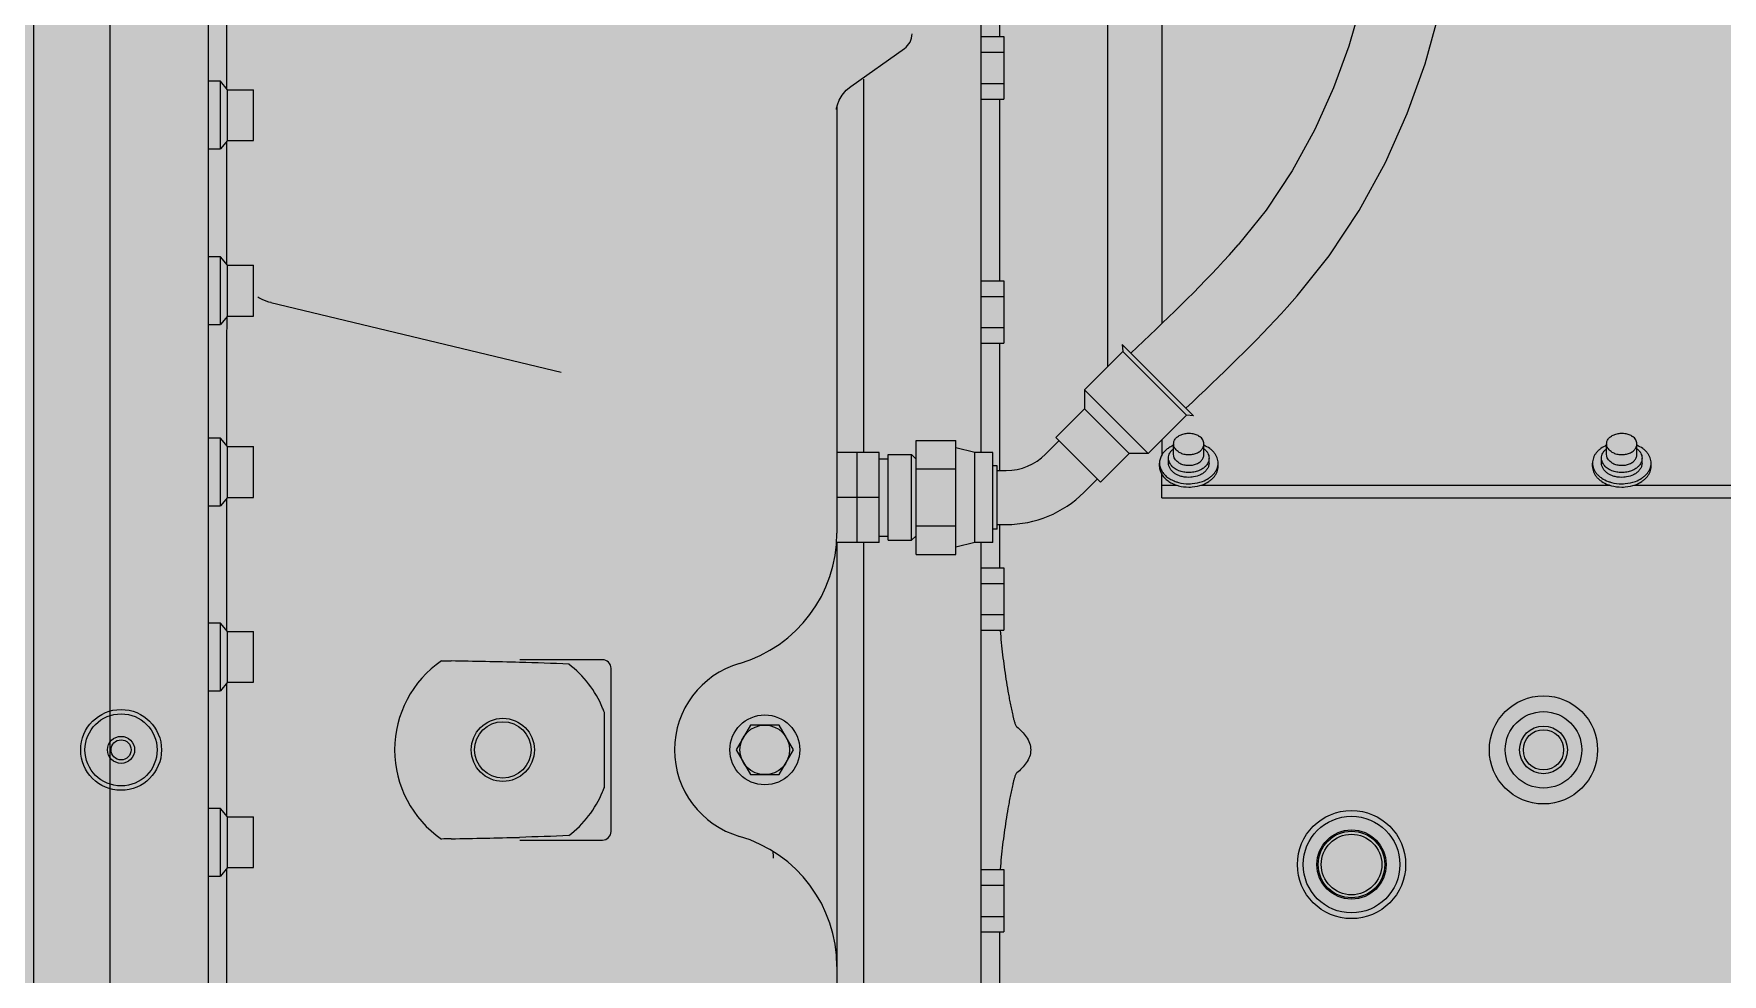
# Model space of a CAD drawing. Header units: millimetres. Extents: x -18489 to 17339, y -1599 to 10961.
# Drawn here: x -16770.5 to -16711.1, y 2497.9 to 2531 of the extents above; entities that cross this region are included whole.
import ezdxf

# ---------------------------------------------------------------- set-up
doc = ezdxf.new("R2010")
doc.units = ezdxf.units.MM
for name, color, linetype in [('188K-SM-03-F10-MECH-EQ-Y2257103$0$0 Xref', 8, 'Continuous'), ('188K-SM-03-F10-MECH-EQ-Y2257103$0$M-EQU-FOUNDATION', 8, 'Continuous'), ('188K-SM-03-F10-MECH-EQ-Y2257103$0$Micron CUP L10 HVAC EQU$0$M-MECH-EQU', 136, 'Continuous'), ('188K-SM-03-F10-MECH-EQ-Y2257103$0$Micron CUP L10 HVAC EQU$0$M-PHASE1 AREA', 252, 'Continuous')]:
    doc.layers.add(name, color=color, linetype=linetype)
pattern_1 = [(50, (4473.52, 709.2), (54.6554, -4.78173), [5.715, -62.865]), (355, (4473.52, 709.2), (-10.57303, 57.31705), [4.572, -50.29218]), (100.45144, (4478.076, 708.8), (44.08237, 52.53533), [4.857, -53.42707]), (46.1842, (4473.52, 724.44), (81.32371, -12.6127), [8.5725, -94.2975]), (96.63556, (4480.3, 723.39), (71.22124, 74.22784), [7.2855, -80.14068]), (351.18415, (4473.52, 724.44), (71.22124, 74.22784), [6.858, -75.43792]), (21, (4481.14, 720.63), (45.48432, -30.67956), [5.715, -62.865]), (326, (4481.14, 720.63), (18.54061, 55.25639), [4.572, -50.292]), (71.45144, (4484.93, 718.07), (64.02493, 24.57683), [4.857, -53.42698]), (37.5, (4473.521, 709.2), (0.926581, 25.366512), [0, -49.6824, 0, -51.054, 0, -50.4825]), (7.5, (4473.52, 709.2), (20.0459, 30.054172), [0, -29.1084, 0, -48.5394, 0, -19.2405]), (327.5, (4456.529, 709.2), (40.677179, -1.718623), [0, -19.05, 0, -59.436, 0, -78.867]), (317.5, (4448.91, 709.2), (44.438754, 7.62795), [0, -24.765, 0, -39.4716, 0, -56.007])]

# ---------------------------------------------------------------- blocks, each defined once
blk = doc.blocks.new('188K-SM-03-F10-MECH-EQ-Y2257103$0$Micron CUP L10 HVAC EQU$0$A$C0c53ceb0')
at = {"layer": '188K-SM-03-F10-MECH-EQ-Y2257103$0$Micron CUP L10 HVAC EQU$0$M-PHASE1 AREA'}
for p, q in [((-6246.39325, 14421.94945), (-6246.39325, 17666.53668)), ((-6273.28891, 15223.37491), (-6273.28891, 16544.13405)), ((-6211.8856, 15277.66761), (-6211.8856, 16489.24129)), ((-5940.13787, 15988.11919), (-5940.13787, 16238.68024)), ((-5895.73465, 16181.28796), (-5895.73465, 16018.2902)), ((-5876.70469, 16177.80241), (-5876.70469, 16033.42063)), ((-5933.79455, 16174.84077), (-5933.79455, 16134.42179)), ((-6205.54228, 16156.36642), (-6205.54228, 16116.18421)), ((-5806.65198, 16145.7243), (-5810.9005, 16131.10208)), ((-5784.12705, 16124.84217), (-5779.26901, 16142.34329)), ((-5986.03528, 16116.90447), (-5967.17721, 16130.23913)), ((-5940.13787, 16134.42179), (-5932.22141, 16134.42179)), ((-5932.22141, 16134.42179), (-5932.22141, 16112.44789)), ((-5810.9005, 16131.10208), (-5816.29311, 16116.33819)), ((-5940.13787, 16128.92832), (-5932.22141, 16128.92832)), ((-5790.37071, 16107.35235), (-5784.12705, 16124.84217)), ((-6207.67364, 16118.69232), (-6211.8856, 16118.69232)), ((-6207.67364, 16094.89219), (-6207.67364, 16118.69232)), ((-6205.16168, 16115.73633), (-6207.67364, 16118.69232)), ((-5981.4963, 15988.11919), (-5981.4963, 16119.49429)), ((-5940.13787, 16117.94137), (-5932.22141, 16117.94137)), ((-6205.16168, 16097.84818), (-6205.16168, 16115.73633)), ((-6205.16168, 16115.73633), (-6196.02731, 16115.73633)), ((-6196.02731, 16097.84818), (-6196.02731, 16115.73633)), ((-5990.73802, 16110.35129), (-5990.12786, 16111.99313)), ((-5990.12786, 16111.99313), (-5989.09768, 16113.80494)), ((-5989.09768, 16113.80494), (-5987.62412, 16115.56954)), ((-5987.62412, 16115.56954), (-5986.0349, 16116.90473)), ((-5940.13787, 16112.44789), (-5932.22141, 16112.44789)), ((-5933.79455, 16112.44789), (-5933.79455, 16048.5079)), ((-5816.29311, 16116.33819), (-5822.88758, 16101.67137)), ((-5991.0475, 16108.81524), (-5990.99812, 16109.19534)), ((-5991.04351, 16108.87534), (-5991.0475, 16108.81524)), ((-5990.99812, 16109.19534), (-5990.73802, 16110.35129)), ((-5990.88441, 16109.70069), (-5990.88441, 15959.66935)), ((-5798.0506, 16090.07648), (-5790.37071, 16107.35235)), ((-5822.88758, 16101.67137), (-5830.81393, 16087.22877)), ((-6211.8856, 16094.89219), (-6207.67364, 16094.89219)), ((-6205.16168, 16097.84818), (-6207.67364, 16094.89219)), ((-6205.54228, 16097.4003), (-6205.54228, 16054.40911)), ((-6205.16168, 16097.84818), (-6196.02731, 16097.84818)), ((-5807.25393, 16073.23204), (-5798.0506, 16090.07648)), ((-5830.81393, 16087.22877), (-5840.02094, 16073.38978)), ((-5840.02094, 16073.38978), (-5849.78564, 16061.14149)), ((-5817.88046, 16057.24324), (-5807.25393, 16073.23204)), ((-5852.91477, 16057.6054), (-5849.78147, 16061.14613)), ((-6207.67364, 16056.91722), (-6211.8856, 16056.91722)), ((-6207.67364, 16033.11709), (-6207.67364, 16056.91722)), ((-6205.16168, 16053.96123), (-6207.67364, 16056.91722)), ((-6205.16168, 16036.07308), (-6205.16168, 16053.96123)), ((-6205.16168, 16053.96123), (-6196.02731, 16053.96123)), ((-6196.02731, 16036.07308), (-6196.02731, 16053.96123)), ((-5829.09842, 16043.17011), (-5817.88046, 16057.24324)), ((-5940.13787, 16048.5079), (-5932.22141, 16048.5079)), ((-5932.22141, 16048.5079), (-5932.22141, 16026.534)), ((-6194.18057, 16042.50677), (-6194.53291, 16042.72048)), ((-6192.79633, 16041.80412), (-6194.18057, 16042.50677)), ((-6190.61925, 16041.01534), (-6192.79633, 16041.80412)), ((-6189.87272, 16040.81896), (-6190.61925, 16041.01534)), ((-6189.87719, 16040.81997), (-6087.8728, 16016.37891)), ((-5940.13787, 16043.01442), (-5932.22141, 16043.01442)), ((-5832.59332, 16039.22059), (-5829.10257, 16043.16549)), ((-6205.16168, 16036.07308), (-6207.67364, 16033.11709)), ((-6205.39809, 16035.95751), (-6205.54228, 16026.78324)), ((-6205.16168, 16036.07308), (-6196.02731, 16036.07308)), ((-6211.8856, 16033.11709), (-6207.67364, 16033.11709)), ((-5940.13787, 16032.02747), (-5932.22141, 16032.02747)), ((-6205.54228, 16026.80694), (-6205.54228, 15990.60199)), ((-5940.13787, 16026.534), (-5932.22141, 16026.534)), ((-5933.79455, 16026.534), (-5933.79455, 15981.77587)), ((-5890.40608, 16023.61876), (-5903.86229, 16010.16255)), ((-5890.63035, 16026.08573), (-5890.40608, 16023.61876)), ((-5865.5121, 16000.96747), (-5890.63035, 16026.08573)), ((-5867.97907, 16001.19174), (-5890.40608, 16023.61876)), ((-5903.86229, 16010.16255), (-5903.86229, 16003.43444)), ((-5881.43528, 15987.73553), (-5903.86229, 16010.16255)), ((-5913.96342, 15993.33332), (-5903.86229, 16003.43444)), ((-5888.16338, 15987.73553), (-5903.86229, 16003.43444)), ((-5867.97907, 16001.19174), (-5881.43528, 15987.73553)), ((-5865.5121, 16000.96747), (-5867.97907, 16001.19174)), ((-6207.67364, 15993.1101), (-6211.8856, 15993.1101)), ((-6207.67364, 15969.30997), (-6207.67364, 15993.1101)), ((-6205.16168, 15990.15412), (-6207.67364, 15993.1101)), ((-5898.26451, 15977.63441), (-5913.96342, 15993.33332)), ((-6205.16168, 15972.26596), (-6205.16168, 15990.15412)), ((-6205.16168, 15990.15412), (-6196.02731, 15990.15412)), ((-6196.02731, 15972.26596), (-6196.02731, 15990.15412)), ((-5976.01567, 15988.11919), (-5990.88441, 15988.11919)), ((-5983.88139, 15988.11919), (-5983.88139, 15956.4026)), ((-5976.01567, 15956.4026), (-5976.01567, 15988.11919)), ((-5972.84402, 15987.32627), (-5964.65479, 15987.32627)), ((-5972.84402, 15957.19552), (-5972.84402, 15987.32627)), ((-5964.65479, 15957.19551), (-5964.65479, 15987.32627)), ((-5964.65479, 15987.32627), (-5963.07531, 15985.74679)), ((-5963.07531, 15992.33039), (-5949.12001, 15992.33039)), ((-5963.07531, 15952.1914), (-5963.07531, 15992.33039)), ((-5949.12001, 15952.1914), (-5949.12001, 15992.33039)), ((-5942.45952, 15988.11919), (-5949.12001, 15989.70502)), ((-5936.11621, 15988.11919), (-5942.45952, 15988.11919)), ((-5942.45952, 15956.4026), (-5942.45952, 15988.11919)), ((-5936.11621, 15956.4026), (-5936.11621, 15988.11919)), ((-5917.56435, 15987.48969), (-5912.84207, 15992.21197)), ((-5888.16338, 15987.73553), (-5898.26451, 15977.63441)), ((-5881.43528, 15987.73553), (-5888.16338, 15987.73553)), ((-5876.70469, 15992.46612), (-5876.70469, 15987.14114)), ((-5872.5181, 15987.33638), (-5872.5181, 15991.10412)), ((-5861.86133, 15987.33638), (-5861.86133, 15991.10412)), ((-5720.27848, 15987.33638), (-5720.27848, 15991.10412)), ((-5709.6217, 15987.33638), (-5709.6217, 15991.10412)), ((-5976.01567, 15985.82291), (-5972.84402, 15985.82291)), ((-5963.07531, 15982.29564), (-5949.12001, 15982.29564)), ((-5934.53038, 15983.3617), (-5936.11621, 15983.3617)), ((-5934.53038, 15961.16009), (-5934.53038, 15983.3617)), ((-5934.53038, 15981.77587), (-5931.35872, 15981.77587)), ((-5877.49761, 15983.20981), (-5877.49761, 15984.37601)), ((-5874.31961, 15984.37601), (-5874.31961, 15986.08047)), ((-5860.05983, 15984.37601), (-5860.05983, 15986.08047)), ((-5856.88183, 15983.20981), (-5856.88183, 15984.37601)), ((-5725.25798, 15983.20981), (-5725.25798, 15984.37601)), ((-5722.07998, 15984.37601), (-5722.07998, 15986.08047)), ((-5707.8202, 15984.37601), (-5707.8202, 15986.08047)), ((-5704.6422, 15983.20981), (-5704.6422, 15984.37601)), ((-5904.10814, 15974.03348), (-5899.38586, 15978.75576)), ((-5876.70469, 15972.08601), (-5876.70469, 15980.44468)), ((-5876.70469, 15976.57141), (-5871.44034, 15976.57141)), ((-5862.93909, 15976.57141), (-5719.20072, 15976.57141)), ((-5710.69947, 15976.57141), (-5566.96109, 15976.57141)), ((-6211.8856, 15969.30997), (-6207.67364, 15969.30997)), ((-6205.16168, 15972.26596), (-6207.67364, 15969.30997)), ((-6205.54228, 15971.81808), (-6205.54228, 15925.56538)), ((-6205.16168, 15972.26596), (-6196.02731, 15972.26596)), ((-5976.01567, 15972.26089), (-5990.88441, 15972.26089)), ((-5876.70469, 15972.08601), (-5553.19549, 15972.08601)), ((-5976.01567, 15958.69888), (-5972.84402, 15958.69888)), ((-5964.65479, 15957.19551), (-5963.07531, 15958.775)), ((-5963.07531, 15962.22615), (-5949.12001, 15962.22615)), ((-5934.53038, 15961.16009), (-5936.11621, 15961.16009)), ((-5934.53038, 15962.74592), (-5931.35872, 15962.74592)), ((-5933.79455, 15962.74592), (-5933.79455, 15947.52228)), ((-5976.01567, 15956.4026), (-5991.00125, 15956.4026)), ((-5990.88441, 15956.4026), (-5990.88441, 15657.17628)), ((-5981.4963, 15647.4146), (-5981.4963, 15956.4026)), ((-5972.84402, 15957.19551), (-5964.65479, 15957.19551)), ((-5963.07531, 15952.1914), (-5949.12001, 15952.1914)), ((-5942.45952, 15956.4026), (-5949.12001, 15954.81677)), ((-5936.11621, 15956.4026), (-5942.45952, 15956.4026)), ((-5940.13787, 15589.58778), (-5940.13787, 15956.4026)), ((-5940.13787, 15947.52228), (-5932.22141, 15947.52228)), ((-5932.22141, 15947.52228), (-5932.22141, 15925.54838)), ((-5940.13787, 15942.0288), (-5932.22141, 15942.0288)), ((-6207.67364, 15928.07349), (-6211.8856, 15928.07349)), ((-6207.67364, 15904.27336), (-6207.67364, 15928.07349)), ((-6205.16168, 15925.1175), (-6207.67364, 15928.07349)), ((-5940.13787, 15931.04185), (-5932.22141, 15931.04185)), ((-6205.16168, 15925.1175), (-6196.02731, 15925.1175)), ((-6205.16168, 15907.22935), (-6205.16168, 15925.1175)), ((-6196.02731, 15907.22935), (-6196.02731, 15925.1175)), ((-5940.13787, 15925.54838), (-5932.22141, 15925.54838)), ((-6073.34754, 15915.17104), (-6102.43119, 15915.17104)), ((-6070.30275, 15854.78265), (-6070.30275, 15912.12624)), ((-6211.8856, 15904.27336), (-6207.67364, 15904.27336)), ((-6205.16168, 15907.22935), (-6207.67364, 15904.27336)), ((-6205.54228, 15906.78147), (-6205.54228, 15860.36132)), ((-6205.16168, 15907.22935), (-6196.02731, 15907.22935)), ((-6072.65981, 15870.26873), (-6072.65981, 15896.64016)), ((-6021.29337, 15892.17651), (-6026.32905, 15883.45445)), ((-6011.222, 15892.17651), (-6021.29337, 15892.17651)), ((-6006.18631, 15883.45445), (-6011.222, 15892.17651)), ((-6026.32905, 15883.45445), (-6021.29337, 15874.73238)), ((-6011.222, 15874.73238), (-6006.18631, 15883.45445)), ((-6021.29337, 15874.73238), (-6011.222, 15874.73238)), ((-6207.67364, 15862.86943), (-6211.8856, 15862.86943)), ((-6205.16168, 15859.91345), (-6207.67364, 15862.86943)), ((-6207.67364, 15839.0693), (-6207.67364, 15862.86943)), ((-6205.16168, 15859.91345), (-6196.02731, 15859.91345)), ((-6205.16168, 15842.02529), (-6205.16168, 15859.91345)), ((-6196.02731, 15842.02529), (-6196.02731, 15859.91345)), ((-6102.43119, 15851.73786), (-6073.34754, 15851.73786)), ((-6211.8856, 15839.0693), (-6207.67364, 15839.0693)), ((-6205.16168, 15842.02529), (-6207.67364, 15839.0693)), ((-6205.54228, 15841.57741), (-6205.54228, 15795.32177)), ((-6205.16168, 15842.02529), (-6196.02731, 15842.02529)), ((-5940.13787, 15841.36051), (-5932.22141, 15841.36051)), ((-5932.22141, 15841.36051), (-5932.22141, 15819.38662)), ((-5940.13787, 15835.86704), (-5932.22141, 15835.86704)), ((-5940.13787, 15824.88009), (-5932.22141, 15824.88009)), ((-5940.13787, 15819.38662), (-5932.22141, 15819.38662)), ((-5933.79455, 15819.38662), (-5933.79455, 15740.3749))]:
    blk.add_line(p, q, dxfattribs=at)
for centre, radius in [((-5742.48009, 15883.45445), 19.02995), ((-6242.58726, 15883.45445), 14.20903), ((-6242.58726, 15883.45445), 12.68664), ((-6108.36265, 15883.45445), 11.10081), ((-6108.36265, 15883.45445), 9.90826), ((-6016.25768, 15883.45445), 12.29335), ((-6016.25768, 15883.45445), 8.72206), ((-5742.48009, 15883.45445), 13.44783), ((-6242.58726, 15883.45445), 4.75749), ((-6242.58726, 15883.45445), 3.52688), ((-5742.48009, 15883.45445), 8.39855), ((-5742.48009, 15883.45445), 7.07914), ((-5809.97299, 15843.11095), 19.02995), ((-5809.97299, 15843.11095), 17.00009), ((-5809.97299, 15843.11095), 12.17917), ((-5809.97299, 15843.11095), 11.69708), ((-5809.97299, 15843.11095), 10.65677)]:
    blk.add_circle(centre, radius, dxfattribs=at)
for centre, radius, start, end in [((-5970.83532, 16135.41682), 6.33911, 305.16573425, 0.01456027), ((-5931.35872, 16001.28405), 19.50818, 270, 315), ((-5869.1089, 15987.0726), 5.51914, 225.28058993, 225.62435176), ((-5869.04396, 15987.13937), 5.61228, 225.62720293, 226.99342996), ((-5865.6336, 15987.47522), 6.06149, 308.88863997, 309.85627154), ((-5865.48985, 15987.30548), 5.83906, 309.84087528, 312.67667152), ((-5716.86928, 15987.0726), 5.51914, 225.28058993, 225.62435177), ((-5716.80434, 15987.13937), 5.61228, 225.62720293, 226.99342996), ((-5713.39397, 15987.47522), 6.06149, 308.88863997, 309.85627154), ((-5713.25023, 15987.30548), 5.83906, 309.84087528, 312.67667152), ((-5868.33929, 15986.31929), 6.74451, 234.75559581, 237.51841507), ((-5867.68757, 15988.32211), 12.33701, 249.74562475, 250.06371566), ((-5716.09966, 15986.31929), 6.74451, 234.75559581, 237.51841507), ((-5931.35872, 16001.28405), 38.53814, 270, 315), ((-6038.58616, 15959.66935), 47.70175, 286.32886182, 0), ((-6108.36265, 15883.45445), 38.05991, 124.50924522, 235.49085535), ((-6123.84232, 16092.39444), 177.68146, 268.03814755, 269.12821169), ((-6157.84916, 13849.87514), 2065.09568, 88.46293326, 89.13145791), ((-6108.36265, 15883.45445), 38.05991, 22.76582081, 52.41421035), ((-6073.34754, 15912.12624), 3.04479, 0, 90), ((-6016.25768, 15883.45445), 31.71659, 106.32886182, 253.67113818), ((-6108.35643, 15883.4569), 38.05322, 20.26988978, 22.76604023), ((-6108.36265, 15883.45445), 38.05991, 307.58578965, 337.23417919), ((-6108.34776, 15883.44857), 38.0439, 337.23365402, 339.73041596), ((-6123.81584, 15673.57869), 178.61754, 90.87269468, 91.96004899), ((-6157.84185, 17916.79179), 2064.85361, 270.86870216, 271.53704385), ((-6073.34754, 15854.78265), 3.04479, 270, 0), ((-6038.58616, 15807.23954), 47.70175, 0, 73.67113818), ((-6032.24284, 15845.39454), 19.02995, 0, 7.12726328)]:
    blk.add_arc(centre, radius, start, end, dxfattribs=at)
for points in [[(-5887.56601, 16023.02136), (-5875.77308, 16034.30115), (-5863.83687, 16045.48042), (-5852.91483, 16057.60544)], [(-5868.18302, 16003.63831), (-5856.05853, 16015.23185), (-5843.82147, 16026.75692), (-5832.59353, 16039.22073)], [(-6085.14807, 15913.61467), (-6090.91462, 15913.88405), (-6096.68507, 15914.06929), (-6102.45574, 15914.22776)], [(-6085.14807, 15853.29422), (-6090.91462, 15853.02484), (-6096.68508, 15852.83961), (-6102.45574, 15852.68113)]]:
    blk.add_open_spline(points, degree=3, dxfattribs=at)
for points, knots in [([(-5872.51809, 15991.10412), (-5872.51808, 15991.2894), (-5872.47855, 15991.66497), (-5872.30292, 15992.21192), (-5872.01585, 15992.73306), (-5871.62473, 15993.21696), (-5871.13864, 15993.65393), (-5870.36271, 15994.17254), (-5869.21647, 15994.64641), (-5867.70829, 15994.90751), (-5866.15737, 15994.8547), (-5864.69081, 15994.49251), (-5863.80797, 15994.04125), (-5863.42198, 15993.76831)], [0, 0, 0, 0, 0.049795449, 0.100634836, 0.153414454, 0.208780421, 0.26708731, 0.32840486, 0.458903838, 0.596902926, 0.736900947, 0.872946922, 1, 1, 1, 1]), ([(-5861.86134, 15991.10412), (-5861.86132, 15991.3515), (-5861.93312, 15991.85781), (-5862.24732, 15992.5763), (-5862.75103, 15993.23225), (-5863.18391, 15993.59997), (-5863.42198, 15993.76831)], [0, 0, 0, 0, 0.231738866, 0.471897168, 0.72686456, 1, 1, 1, 1]), ([(-5720.27847, 15991.10412), (-5720.27846, 15991.2894), (-5720.23892, 15991.66497), (-5720.0633, 15992.21192), (-5719.77623, 15992.73306), (-5719.3851, 15993.21696), (-5718.89902, 15993.65393), (-5718.12308, 15994.17254), (-5716.97684, 15994.64641), (-5715.46867, 15994.90751), (-5713.91774, 15994.8547), (-5712.45118, 15994.49251), (-5711.56835, 15994.04125), (-5711.18235, 15993.76831)], [0, 0, 0, 0, 0.049795449, 0.100634836, 0.153414454, 0.20878042, 0.26708731, 0.32840486, 0.458903838, 0.596902926, 0.736900947, 0.872946922, 1, 1, 1, 1]), ([(-5709.62171, 15991.10412), (-5709.6217, 15991.3515), (-5709.69349, 15991.85781), (-5710.00769, 15992.5763), (-5710.5114, 15993.23225), (-5710.94429, 15993.59997), (-5711.18235, 15993.76831)], [0, 0, 0, 0, 0.231738866, 0.471897168, 0.72686456, 1, 1, 1, 1]), ([(-5876.72382, 15987.1467), (-5876.84927, 15986.93085), (-5877.07205, 15986.48917), (-5877.31665, 15985.79661), (-5877.46456, 15985.08997), (-5877.49761, 15984.61305), (-5877.49761, 15984.37601)], [0, 0, 0, 0, 0.257512723, 0.508724866, 0.755506666, 1, 1, 1, 1]), ([(-5872.52645, 15990.61187), (-5872.98387, 15990.41615), (-5873.85374, 15989.97693), (-5875.02183, 15989.16184), (-5875.99529, 15988.22431), (-5876.51077, 15987.51328), (-5876.72382, 15987.1467)], [0, 0, 0, 0, 0.269931631, 0.526826294, 0.769963352, 1, 1, 1, 1]), ([(-5874.3196, 15986.08047), (-5874.31961, 15986.38587), (-5874.23832, 15987.00895), (-5873.88075, 15987.90118), (-5873.30367, 15988.72779), (-5872.80294, 15989.20303), (-5872.5266, 15989.42359)], [0, 0, 0, 0, 0.233858872, 0.475016731, 0.729262571, 1, 1, 1, 1]), ([(-5870.95745, 15988.43992), (-5871.19552, 15988.60826), (-5871.6284, 15988.97598), (-5872.13211, 15989.63194), (-5872.44631, 15990.35043), (-5872.51811, 15990.85674), (-5872.51809, 15991.10412)], [0, 0, 0, 0, 0.27313544, 0.528102832, 0.768261134, 1, 1, 1, 1]), ([(-5870.95745, 15984.67219), (-5871.19552, 15984.84052), (-5871.6284, 15985.20825), (-5872.13211, 15985.8642), (-5872.44631, 15986.58269), (-5872.51811, 15987.089), (-5872.51809, 15987.33638)], [0, 0, 0, 0, 0.273135441, 0.528102832, 0.768261134, 1, 1, 1, 1]), ([(-5870.95745, 15988.43992), (-5870.57146, 15988.16699), (-5869.68863, 15987.71572), (-5868.22206, 15987.35353), (-5866.67114, 15987.30073), (-5865.16296, 15987.56182), (-5864.01672, 15988.0357), (-5863.24079, 15988.5543), (-5862.75471, 15988.99127), (-5862.36358, 15989.47518), (-5862.07651, 15989.99632), (-5861.90088, 15990.54327), (-5861.86135, 15990.91884), (-5861.86134, 15991.10412)], [0, 0, 0, 0, 0.127053078, 0.263099053, 0.403097074, 0.541096163, 0.67159514, 0.73291269, 0.79121958, 0.846585546, 0.899365164, 0.950204551, 1, 1, 1, 1]), ([(-5870.95745, 15984.67219), (-5870.57146, 15984.39925), (-5869.68863, 15983.94798), (-5868.22206, 15983.5858), (-5866.67114, 15983.53299), (-5865.16296, 15983.79409), (-5864.01672, 15984.26796), (-5863.24079, 15984.78657), (-5862.75471, 15985.22353), (-5862.36358, 15985.70744), (-5862.07651, 15986.22858), (-5861.90088, 15986.77553), (-5861.86135, 15987.1511), (-5861.86134, 15987.33638)], [0, 0, 0, 0, 0.127053078, 0.263099053, 0.403097074, 0.541096162, 0.67159514, 0.73291269, 0.791219579, 0.846585546, 0.899365164, 0.950204551, 1, 1, 1, 1]), ([(-5856.88183, 15984.37601), (-5856.88183, 15984.68822), (-5856.93958, 15985.31908), (-5857.19687, 15986.24479), (-5857.61974, 15987.13786), (-5858.19995, 15987.98312), (-5858.92726, 15988.76738), (-5860.09908, 15989.7341), (-5861.12714, 15990.30129), (-5861.85299, 15990.61187)], [0, 0, 0, 0, 0.111041272, 0.223864441, 0.340057107, 0.460865279, 0.587115231, 0.719198405, 1, 1, 1, 1]), ([(-5861.8442, 15989.41666), (-5861.56908, 15989.19623), (-5861.0706, 15988.7216), (-5860.49642, 15987.89653), (-5860.14067, 15987.00649), (-5860.05985, 15986.38508), (-5860.05984, 15986.08047)], [0, 0, 0, 0, 0.27071122, 0.524907514, 0.766088143, 1, 1, 1, 1]), ([(-5720.28682, 15990.61187), (-5721.01267, 15990.30129), (-5722.04073, 15989.7341), (-5723.21255, 15988.76738), (-5723.93986, 15987.98312), (-5724.52007, 15987.13786), (-5724.94293, 15986.24479), (-5725.20023, 15985.31908), (-5725.25798, 15984.68822), (-5725.25798, 15984.37601)], [0, 0, 0, 0, 0.280801595, 0.412884769, 0.539134721, 0.659942893, 0.776135559, 0.888958728, 1, 1, 1, 1]), ([(-5722.07997, 15986.08047), (-5722.07999, 15986.38587), (-5721.99869, 15987.00895), (-5721.64112, 15987.90118), (-5721.06404, 15988.72779), (-5720.56332, 15989.20303), (-5720.28698, 15989.42359)], [0, 0, 0, 0, 0.233858872, 0.475016731, 0.729262571, 1, 1, 1, 1]), ([(-5718.71783, 15988.43992), (-5718.9559, 15988.60826), (-5719.38878, 15988.97598), (-5719.89249, 15989.63194), (-5720.20669, 15990.35043), (-5720.27849, 15990.85674), (-5720.27847, 15991.10412)], [0, 0, 0, 0, 0.27313544, 0.528102832, 0.768261134, 1, 1, 1, 1]), ([(-5718.71783, 15984.67219), (-5718.9559, 15984.84052), (-5719.38878, 15985.20825), (-5719.89249, 15985.8642), (-5720.20669, 15986.58269), (-5720.27849, 15987.089), (-5720.27847, 15987.33638)], [0, 0, 0, 0, 0.273135441, 0.528102832, 0.768261134, 1, 1, 1, 1]), ([(-5718.71783, 15988.43992), (-5718.33184, 15988.16699), (-5717.449, 15987.71572), (-5715.98244, 15987.35353), (-5714.43151, 15987.30073), (-5712.92334, 15987.56182), (-5711.7771, 15988.0357), (-5711.00117, 15988.5543), (-5710.51508, 15988.99127), (-5710.12395, 15989.47518), (-5709.83689, 15989.99632), (-5709.66126, 15990.54327), (-5709.62173, 15990.91884), (-5709.62171, 15991.10412)], [0, 0, 0, 0, 0.127053078, 0.263099053, 0.403097074, 0.541096163, 0.67159514, 0.73291269, 0.79121958, 0.846585546, 0.899365164, 0.950204551, 1, 1, 1, 1]), ([(-5718.71783, 15984.67219), (-5718.33184, 15984.39925), (-5717.449, 15983.94798), (-5715.98244, 15983.5858), (-5714.43151, 15983.53299), (-5712.92334, 15983.79409), (-5711.7771, 15984.26796), (-5711.00117, 15984.78657), (-5710.51508, 15985.22353), (-5710.12395, 15985.70744), (-5709.83689, 15986.22858), (-5709.66126, 15986.77553), (-5709.62173, 15987.1511), (-5709.62171, 15987.33638)], [0, 0, 0, 0, 0.127053078, 0.263099053, 0.403097074, 0.541096162, 0.67159514, 0.73291269, 0.791219579, 0.846585546, 0.899365164, 0.950204551, 1, 1, 1, 1]), ([(-5704.6422, 15984.37601), (-5704.6422, 15984.68822), (-5704.69995, 15985.31908), (-5704.95725, 15986.24479), (-5705.38011, 15987.13786), (-5705.96032, 15987.98312), (-5706.68763, 15988.76738), (-5707.85946, 15989.7341), (-5708.88752, 15990.30129), (-5709.61336, 15990.61187)], [0, 0, 0, 0, 0.111041272, 0.223864441, 0.340057107, 0.460865279, 0.587115231, 0.719198405, 1, 1, 1, 1]), ([(-5709.60458, 15989.41666), (-5709.32945, 15989.19623), (-5708.83098, 15988.7216), (-5708.2568, 15987.89653), (-5707.90104, 15987.00649), (-5707.82023, 15986.38508), (-5707.82021, 15986.08047)], [0, 0, 0, 0, 0.27071122, 0.524907514, 0.766088143, 1, 1, 1, 1]), ([(-5877.49761, 15984.37601), (-5877.49761, 15984.13898), (-5877.46456, 15983.66205), (-5877.31665, 15982.95542), (-5877.07205, 15982.26285), (-5876.84927, 15981.82118), (-5876.72382, 15981.60533)], [0, 0, 0, 0, 0.244493334, 0.491275134, 0.742487277, 1, 1, 1, 1]), ([(-5877.49761, 15983.20981), (-5877.49761, 15982.97277), (-5877.46456, 15982.49585), (-5877.31665, 15981.78921), (-5877.07205, 15981.09665), (-5876.84927, 15980.65497), (-5876.72382, 15980.43912)], [0, 0, 0, 0, 0.244493334, 0.491275134, 0.742487277, 1, 1, 1, 1]), ([(-5876.72382, 15981.60533), (-5876.48903, 15981.20135), (-5875.91048, 15980.42032), (-5874.8047, 15979.4087), (-5873.47137, 15978.55035), (-5872.47941, 15978.10638), (-5871.95851, 15977.91416)], [0, 0, 0, 0, 0.228329103, 0.471045062, 0.728675928, 1, 1, 1, 1]), ([(-5872.99237, 15983.15091), (-5873.20048, 15983.357), (-5873.57524, 15983.7923), (-5874.0001, 15984.52066), (-5874.26079, 15985.28962), (-5874.31958, 15985.81945), (-5874.3196, 15986.08047)], [0, 0, 0, 0, 0.266460067, 0.519561979, 0.762529675, 1, 1, 1, 1]), ([(-5872.23131, 15980.81107), (-5872.54987, 15981.03632), (-5873.12911, 15981.52837), (-5873.8031, 15982.4061), (-5874.22355, 15983.3675), (-5874.31958, 15984.04499), (-5874.3196, 15984.37601)], [0, 0, 0, 0, 0.273138985, 0.528101816, 0.76826059, 1, 1, 1, 1]), ([(-5872.23131, 15982.51552), (-5872.28844, 15982.55592), (-5872.51049, 15982.71835), (-5872.72199, 15982.89531), (-5872.872, 15983.03525)], [0, 0, 0, 0, 0.254324237, 1, 1, 1, 1]), ([(-5870.65073, 15981.67271), (-5870.79415, 15981.72901), (-5871.34444, 15981.96278), (-5871.86894, 15982.25929), (-5872.23131, 15982.51552)], [0, 0, 0, 0, 0.257701899, 1, 1, 1, 1]), ([(-5863.74767, 15981.66529), (-5864.2864, 15981.45531), (-5865.42711, 15981.14075), (-5867.20052, 15980.9862), (-5868.97325, 15981.14451), (-5870.11284, 15981.46152), (-5870.65073, 15981.67271)], [0, 0, 0, 0, 0.246137616, 0.500095833, 0.754005293, 1, 1, 1, 1]), ([(-5861.82815, 15982.75715), (-5861.96615, 15982.64584), (-5862.5604, 15982.2076), (-5863.22546, 15981.86883), (-5863.74767, 15981.66529)], [0, 0, 0, 0, 0.240318239, 1, 1, 1, 1]), ([(-5860.05984, 15984.37601), (-5860.05982, 15984.02247), (-5860.17, 15983.29676), (-5860.64984, 15982.27587), (-5861.41423, 15981.35696), (-5862.06555, 15980.85404), (-5862.42265, 15980.62699)], [0, 0, 0, 0, 0.229878134, 0.469193344, 0.724849465, 1, 1, 1, 1]), ([(-5862.42092, 15977.91416), (-5861.62205, 15978.20895), (-5860.48476, 15978.76698), (-5859.17856, 15979.75369), (-5858.3648, 15980.56592), (-5857.71342, 15981.4507), (-5857.23736, 15982.39265), (-5856.94708, 15983.37384), (-5856.88183, 15984.04452), (-5856.88183, 15984.37601)], [0, 0, 0, 0, 0.282453329, 0.415182561, 0.541745185, 0.662447936, 0.77810747, 0.890044774, 1, 1, 1, 1]), ([(-5862.42092, 15976.74796), (-5861.62205, 15977.04275), (-5860.48476, 15977.60078), (-5859.17856, 15978.58748), (-5858.3648, 15979.39971), (-5857.71342, 15980.28449), (-5857.23736, 15981.22644), (-5856.94708, 15982.20764), (-5856.88183, 15982.87832), (-5856.88183, 15983.20981)], [0, 0, 0, 0, 0.282453329, 0.415182561, 0.541745185, 0.662447936, 0.77810747, 0.890044774, 1, 1, 1, 1]), ([(-5860.05984, 15986.08047), (-5860.05982, 15985.80502), (-5860.12553, 15985.24503), (-5860.41602, 15984.43559), (-5860.88806, 15983.67403), (-5861.30226, 15983.22432), (-5861.53178, 15983.01265)], [0, 0, 0, 0, 0.236311373, 0.47868463, 0.732142065, 1, 1, 1, 1]), ([(-5725.25798, 15984.37601), (-5725.25798, 15984.04452), (-5725.19273, 15983.37384), (-5724.90245, 15982.39265), (-5724.42639, 15981.4507), (-5723.77501, 15980.56592), (-5722.96125, 15979.75369), (-5721.65504, 15978.76698), (-5720.51776, 15978.20895), (-5719.71888, 15977.91416)], [0, 0, 0, 0, 0.109955226, 0.22189253, 0.337552064, 0.458254815, 0.584817439, 0.717546671, 1, 1, 1, 1]), ([(-5725.25798, 15983.20981), (-5725.25798, 15982.87832), (-5725.19273, 15982.20764), (-5724.90245, 15981.22644), (-5724.42639, 15980.28449), (-5723.77501, 15979.39971), (-5722.96125, 15978.58748), (-5721.65504, 15977.60078), (-5720.51776, 15977.04275), (-5719.71888, 15976.74796)], [0, 0, 0, 0, 0.109955226, 0.22189253, 0.337552064, 0.458254815, 0.584817439, 0.717546671, 1, 1, 1, 1]), ([(-5720.75274, 15983.15091), (-5720.96086, 15983.357), (-5721.33562, 15983.7923), (-5721.76048, 15984.52066), (-5722.02116, 15985.28962), (-5722.07996, 15985.81945), (-5722.07997, 15986.08047)], [0, 0, 0, 0, 0.266460067, 0.519561979, 0.762529675, 1, 1, 1, 1]), ([(-5719.99168, 15980.81107), (-5720.31024, 15981.03632), (-5720.88948, 15981.52837), (-5721.56348, 15982.4061), (-5721.98393, 15983.3675), (-5722.07996, 15984.04499), (-5722.07997, 15984.37601)], [0, 0, 0, 0, 0.273138985, 0.528101816, 0.76826059, 1, 1, 1, 1]), ([(-5719.99168, 15982.51552), (-5720.04881, 15982.55592), (-5720.27086, 15982.71835), (-5720.48237, 15982.89531), (-5720.63238, 15983.03525)], [0, 0, 0, 0, 0.254324237, 1, 1, 1, 1]), ([(-5718.4111, 15981.67271), (-5718.55452, 15981.72901), (-5719.10482, 15981.96278), (-5719.62932, 15982.25929), (-5719.99168, 15982.51552)], [0, 0, 0, 0, 0.257701899, 1, 1, 1, 1]), ([(-5711.50805, 15981.66529), (-5712.04677, 15981.45531), (-5713.18748, 15981.14075), (-5714.96089, 15980.9862), (-5716.73363, 15981.14451), (-5717.87321, 15981.46152), (-5718.4111, 15981.67271)], [0, 0, 0, 0, 0.246137616, 0.500095833, 0.754005293, 1, 1, 1, 1]), ([(-5709.58852, 15982.75715), (-5709.72652, 15982.64584), (-5710.32077, 15982.2076), (-5710.98584, 15981.86883), (-5711.50805, 15981.66529)], [0, 0, 0, 0, 0.240318239, 1, 1, 1, 1]), ([(-5707.82021, 15984.37601), (-5707.82019, 15984.02247), (-5707.93038, 15983.29676), (-5708.41022, 15982.27587), (-5709.1746, 15981.35696), (-5709.82592, 15980.85404), (-5710.18302, 15980.62699)], [0, 0, 0, 0, 0.229878134, 0.469193344, 0.724849465, 1, 1, 1, 1]), ([(-5710.1813, 15977.91416), (-5709.38242, 15978.20895), (-5708.24514, 15978.76698), (-5706.93894, 15979.75369), (-5706.12517, 15980.56592), (-5705.4738, 15981.4507), (-5704.99773, 15982.39265), (-5704.70745, 15983.37384), (-5704.6422, 15984.04452), (-5704.6422, 15984.37601)], [0, 0, 0, 0, 0.282453329, 0.415182561, 0.541745185, 0.662447936, 0.77810747, 0.890044774, 1, 1, 1, 1]), ([(-5710.1813, 15976.74796), (-5709.38242, 15977.04275), (-5708.24514, 15977.60078), (-5706.93894, 15978.58748), (-5706.12517, 15979.39971), (-5705.4738, 15980.28449), (-5704.99773, 15981.22644), (-5704.70745, 15982.20764), (-5704.6422, 15982.87832), (-5704.6422, 15983.20981)], [0, 0, 0, 0, 0.282453329, 0.415182561, 0.541745185, 0.662447936, 0.77810747, 0.890044774, 1, 1, 1, 1]), ([(-5707.82021, 15986.08047), (-5707.8202, 15985.80502), (-5707.88591, 15985.24503), (-5708.17639, 15984.43559), (-5708.64843, 15983.67403), (-5709.06264, 15983.22432), (-5709.29216, 15983.01265)], [0, 0, 0, 0, 0.236311373, 0.47868463, 0.732142065, 1, 1, 1, 1]), ([(-5876.72382, 15980.43912), (-5876.48903, 15980.03515), (-5875.91048, 15979.25412), (-5874.8047, 15978.2425), (-5873.47137, 15977.38415), (-5872.47941, 15976.94017), (-5871.95851, 15976.74796)], [0, 0, 0, 0, 0.228329103, 0.471045062, 0.728675928, 1, 1, 1, 1]), ([(-5869.49526, 15979.60529), (-5869.72025, 15979.65966), (-5870.5792, 15979.9013), (-5871.40384, 15980.27491), (-5871.96128, 15980.62987)], [0, 0, 0, 0, 0.259403393, 1, 1, 1, 1]), ([(-5871.95851, 15977.91416), (-5871.58765, 15977.77731), (-5870.04323, 15977.29039), (-5868.41248, 15977.08723), (-5867.18972, 15977.08723)], [0, 0, 0, 0, 0.244303598, 1, 1, 1, 1]), ([(-5871.89419, 15976.72442), (-5871.52754, 15976.59144), (-5870.00258, 15976.11851), (-5868.39509, 15975.92103), (-5867.18972, 15975.92103)], [0, 0, 0, 0, 0.244463998, 1, 1, 1, 1]), ([(-5865.49246, 15979.47935), (-5865.82329, 15979.42201), (-5867.15452, 15979.26195), (-5868.51906, 15979.36937), (-5869.49526, 15979.60529)], [0, 0, 0, 0, 0.250558288, 1, 1, 1, 1]), ([(-5867.18972, 15977.08723), (-5866.77721, 15977.08723), (-5865.16045, 15977.15568), (-5863.55181, 15977.49685), (-5862.42092, 15977.91416)], [0, 0, 0, 0, 0.254957247, 1, 1, 1, 1]), ([(-5867.18972, 15975.92103), (-5866.77721, 15975.92103), (-5865.16045, 15975.98947), (-5863.55181, 15976.33065), (-5862.42092, 15976.74796)], [0, 0, 0, 0, 0.254957247, 1, 1, 1, 1]), ([(-5862.42265, 15980.62699), (-5862.64407, 15980.48621), (-5863.60268, 15979.95078), (-5864.67061, 15979.62181), (-5865.49246, 15979.47935)], [0, 0, 0, 0, 0.23929935, 1, 1, 1, 1]), ([(-5717.25563, 15979.60529), (-5717.48063, 15979.65966), (-5718.33957, 15979.9013), (-5719.16422, 15980.27491), (-5719.72166, 15980.62987)], [0, 0, 0, 0, 0.259403393, 1, 1, 1, 1]), ([(-5719.71888, 15977.91416), (-5719.34803, 15977.77731), (-5717.80361, 15977.29039), (-5716.17285, 15977.08723), (-5714.95009, 15977.08723)], [0, 0, 0, 0, 0.244303598, 1, 1, 1, 1]), ([(-5719.71888, 15976.74796), (-5719.34803, 15976.61111), (-5717.80361, 15976.12419), (-5716.17285, 15975.92103), (-5714.95009, 15975.92103)], [0, 0, 0, 0, 0.244303598, 1, 1, 1, 1]), ([(-5713.25283, 15979.47935), (-5713.58366, 15979.42201), (-5714.9149, 15979.26195), (-5716.27944, 15979.36937), (-5717.25563, 15979.60529)], [0, 0, 0, 0, 0.250558288, 1, 1, 1, 1]), ([(-5714.95009, 15977.08723), (-5714.53759, 15977.08723), (-5712.92082, 15977.15568), (-5711.31219, 15977.49685), (-5710.1813, 15977.91416)], [0, 0, 0, 0, 0.254957247, 1, 1, 1, 1]), ([(-5714.95009, 15975.92103), (-5714.53759, 15975.92103), (-5712.92082, 15975.98947), (-5711.31219, 15976.33065), (-5710.1813, 15976.74796)], [0, 0, 0, 0, 0.254957247, 1, 1, 1, 1]), ([(-5710.18302, 15980.62699), (-5710.40445, 15980.48621), (-5711.36306, 15979.95078), (-5712.43098, 15979.62181), (-5713.25283, 15979.47935)], [0, 0, 0, 0, 0.23929935, 1, 1, 1, 1]), ([(-5933.47629, 15925.45841), (-5933.27624, 15922.60029), (-5932.8544, 15918.3179), (-5932.11724, 15912.62696), (-5931.48589, 15908.36092), (-5930.90056, 15904.81229), (-5930.39533, 15901.9778), (-5929.99556, 15899.85446), (-5929.5701, 15897.73533), (-5929.18539, 15895.9754), (-5928.84415, 15894.57443), (-5928.56039, 15893.53212), (-5928.28548, 15892.66987), (-5928.00055, 15892.01354), (-5927.81097, 15891.69288), (-5927.67261, 15891.57851)], [0, 0, 0, 0, 0.249150235, 0.374006229, 0.499011959, 0.624144181, 0.686751162, 0.749381269, 0.812031623, 0.874698896, 0.906038663, 0.937380981, 0.96872001, 0.984389825, 1, 1, 1, 1]), ([(-5927.67261, 15891.57851), (-5927.04377, 15891.05872), (-5925.8326, 15889.95964), (-5924.24951, 15888.07959), (-5923.0685, 15885.90974), (-5922.75559, 15884.26916), (-5922.75559, 15883.45445)], [0, 0, 0, 0, 0.250097272, 0.500230231, 0.750255171, 1, 1, 1, 1]), ([(-5922.75559, 15883.45445), (-5922.75559, 15882.63974), (-5923.06849, 15880.99916), (-5924.2495, 15878.82931), (-5925.8326, 15876.94925), (-5927.04377, 15875.85017), (-5927.67261, 15875.33038)], [0, 0, 0, 0, 0.249744859, 0.499769215, 0.749902502, 1, 1, 1, 1]), ([(-5927.67261, 15875.33038), (-5927.81103, 15875.21597), (-5928.00062, 15874.89522), (-5928.28556, 15874.23877), (-5928.56048, 15873.37645), (-5928.84426, 15872.33405), (-5929.18552, 15870.93295), (-5929.57025, 15869.17285), (-5929.99574, 15867.05352), (-5930.39553, 15864.92999), (-5930.9008, 15862.09523), (-5931.48616, 15858.54627), (-5932.11753, 15854.27983), (-5932.8547, 15848.58836), (-5933.27651, 15844.30558), (-5933.47652, 15841.4472)], [0, 0, 0, 0, 0.015614886, 0.03128385, 0.062622577, 0.093964732, 0.125304382, 0.187971457, 0.250621631, 0.313251559, 0.37585836, 0.500990207, 0.625995527, 0.750851049, 1, 1, 1, 1])]:
    blk.add_open_spline(points, degree=3, knots=knots, dxfattribs=at)
blk = doc.blocks.new('188K-SM-03-F10-MECH-EQ-Y2257103$0$Micron CUP L10 HVAC EQU')
at = {"layer": '188K-SM-03-F10-MECH-EQ-Y2257103$0$Micron CUP L10 HVAC EQU$0$M-MECH-EQU'}
blk.add_blockref('188K-SM-03-F10-MECH-EQ-Y2257103$0$Micron CUP L10 HVAC EQU$0$A$C0c53ceb0', (-206166.7, 2082.18), dxfattribs=at)
blk = doc.blocks.new('188K-SM-03-F10-MECH-EQ-Y2257103')
at = {"layer": '188K-SM-03-F10-MECH-EQ-Y2257103$0$M-EQU-FOUNDATION'}
h = blk.add_hatch(dxfattribs=at)
h.set_pattern_fill('AR-CONC', color=256, scale=0.3)
h.set_pattern_definition(pattern_1)
h.paths.add_polyline_path([(-17043.149, 4192.459), (-16393.149, 4192.459), (-16393.149, 1372.459), (-17043.149, 1372.459)], flags=16)
h.paths.add_polyline_path([(-17048.149, 4197.459), (-16388.149, 4197.459), (-16388.149, 1367.459), (-17048.149, 1367.459)])
h = blk.add_hatch(dxfattribs=at)
h.set_pattern_fill('AR-CONC', color=256, scale=0.3)
h.set_pattern_definition(pattern_1)
h.paths.add_polyline_path([(-17033.149, 4182.459), (-16403.149, 4182.459), (-16403.149, 1382.459), (-17033.149, 1382.459)])
at = {"layer": '188K-SM-03-F10-MECH-EQ-Y2257103$0$0 Xref', "xscale": 0.1, "yscale": 0.1, "zscale": 0.1}
blk.add_blockref('188K-SM-03-F10-MECH-EQ-Y2257103$0$Micron CUP L10 HVAC EQU', (4473.521, 709.199), dxfattribs=at)

msp = doc.modelspace()

# ---------------------------------------------------------------- block references
msp.add_blockref('188K-SM-03-F10-MECH-EQ-Y2257103', (0, 0))

doc.saveas('drawing.dxf')
